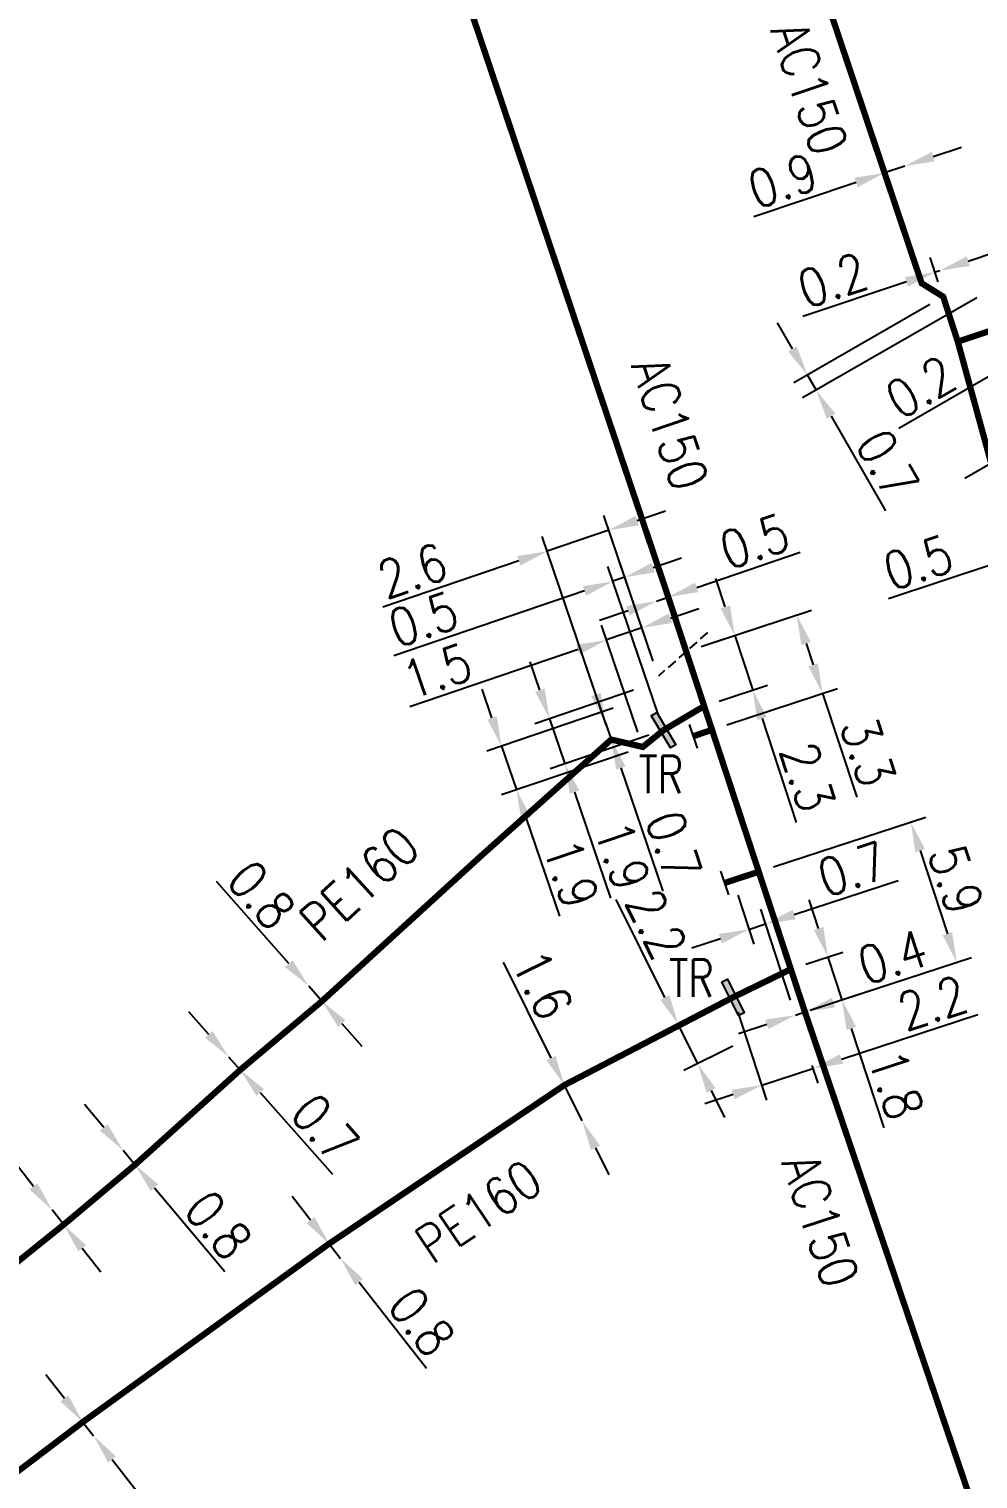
# Model space of a CAD drawing. Header units: millimetres. Extents: x 160996 to 162003, y 120996 to 122000.
# Drawn here: x 161355.5 to 161393.4, y 121522.3 to 121580.3 of the extents above; entities that cross this region are included whole.
import ezdxf
from ezdxf.enums import TextEntityAlignment as Align

# ---------------------------------------------------------------- set-up
doc = ezdxf.new("R2010")
doc.units = ezdxf.units.MM
doc.header["$PDMODE"] = 34
for name, pattern in [('DASHED', [19.05, 12.7, -6.35]), ('L_100_AP', [14, 10, -1.5, 1, -1.5]), ('L_25_AP', [2000, 1000, 1000]), ('L_25_PE', [2000, 1000, 1000])]:
    doc.linetypes.add(name, pattern=pattern)
doc.layers.get('0').update_dxf_attribs({"linetype": 'CONTINUOUS'})
doc.layers.get('Defpoints').update_dxf_attribs({"linetype": 'CONTINUOUS'})
for name, color, linetype in [('L_140', 3, 'CONTINUOUS'), ('L_150', 1, 'CONTINUOUS'), ('L_340', 7, 'CONTINUOUS')]:
    doc.layers.add(name, color=color, linetype=linetype)
doc.styles.get("Standard").update_dxf_attribs({"font": 'romans.shx', "width": 0.85})
doc.dimstyles.get("Standard").update_dxf_attribs({"dimtxt": 1.5, "dimasz": 1.2, "dimexe": 0.625, "dimexo": 0.625, "dimgap": 0.25, "dimtad": 1, "dimdec": 1, "dimzin": 0, "dimdsep": 46, "dimtxsty": 'Standard', "dimcen": -0.5, "dimadec": 0, "dimazin": 0, "dimtfac": 1, "dimtdec": 1, "dimtmove": 0, "dimatfit": 3, "dimfxl": 0, "dimtolj": 1, "dimtzin": 0, "dimarcsym": 0})

# ---------------------------------------------------------------- blocks, each defined once
blk = doc.blocks.new('*D266')
at = {"layer": 'Defpoints', "color": 0, "linetype": 'Continuous', "transparency": 16777216}
for p in [(161389.662, 121574.504), (161390.468, 121574.774), (161390.468, 121574.774)]:
    blk.add_point(p, dxfattribs=at)
at = {"layer": 'L_140', "color": 0, "linetype": 'Continuous', "lineweight": -2, "transparency": 16777216}
for p, q in [((161391.606, 121575.156), (161392.744, 121575.538)), ((161390.468, 121574.774), (161389.662, 121574.504)), ((161388.525, 121574.122), (161384.438, 121572.751))]:
    blk.add_line(p, q, dxfattribs=at)
at = {"layer": 'L_140', "color": 0, "linetype": 'Continuous', "transparency": 16777216}
for points in [[(161391.542, 121575.346), (161391.67, 121574.967), (161390.468, 121574.774)], [(161388.461, 121574.312), (161388.588, 121573.933), (161389.662, 121574.504)]]:
    blk.add_solid(points, dxfattribs=at)
at = {"layer": 'L_140', "color": 0, "linetype": 'Continuous', "transparency": 16777216, "insert": (161385.594, 121574.194), "char_height": 1.5, "attachment_point": 5, "rotation": 18.55006}
blk.add_mtext('\\A1;0.9', dxfattribs=at)
blk = doc.blocks.new('*D267')
at = {"layer": 'Defpoints', "color": 0, "linetype": 'Continuous', "transparency": 16777216}
for p in [(161391.87, 121570.596), (161391.87, 121570.596), (161392.009, 121569.554)]:
    blk.add_point(p, dxfattribs=at)
at = {"layer": 'L_140', "color": 0, "linetype": 'Continuous', "lineweight": -2, "transparency": 16777216}
for p, q in [((161393.008, 121570.978), (161394.146, 121571.36)), ((161391.81, 121570.146), (161391.482, 121571.125)), ((161391.87, 121570.596), (161391.681, 121570.533)), ((161390.543, 121570.151), (161386.399, 121568.76))]:
    blk.add_line(p, q, dxfattribs=at)
at = {"layer": 'L_140', "color": 0, "linetype": 'Continuous', "transparency": 16777216}
for points in [[(161392.944, 121571.168), (161393.072, 121570.788), (161391.87, 121570.596)], [(161390.48, 121570.34), (161390.607, 121569.961), (161391.681, 121570.533)]]:
    blk.add_solid(points, dxfattribs=at)
at = {"layer": 'L_140', "color": 0, "linetype": 'Continuous', "transparency": 16777216, "insert": (161387.584, 121570.213), "char_height": 1.5, "attachment_point": 5, "rotation": 18.55006}
blk.add_mtext('\\A1;0.2', dxfattribs=at)
blk = doc.blocks.new('*D272')
at = {"layer": 'Defpoints', "color": 0, "linetype": 'Continuous', "transparency": 16777216}
for p in [(161395.558, 121563.832), (161395.539, 121562.458), (161396.495, 121562.199)]:
    blk.add_point(p, dxfattribs=at)
at = {"layer": 'L_340', "color": 0, "linetype": 'Continuous', "lineweight": -2, "transparency": 16777216}
for p, q in [((161396.598, 121564.429), (161400.39, 121566.605)), ((161395.228, 121563), (161394.639, 121564.026)), ((161394.95, 121563.483), (161395.558, 121563.832)), ((161396.183, 121562.741), (161395.247, 121564.374)), ((161393.91, 121562.886), (161392.869, 121562.289))]:
    blk.add_line(p, q, dxfattribs=at)
at = {"layer": 'L_340', "color": 0, "linetype": 'Continuous', "transparency": 16777216}
for points in [[(161396.499, 121564.603), (161396.698, 121564.256), (161395.558, 121563.832)], [(161393.81, 121563.06), (161394.009, 121562.713), (161394.95, 121563.483)]]:
    blk.add_solid(points, dxfattribs=at)
at = {"layer": 'L_340', "color": 0, "linetype": 'Continuous', "transparency": 16777216, "insert": (161398.517, 121566.683), "char_height": 1.5, "attachment_point": 5, "rotation": 29.84938}
blk.add_mtext('\\A1;0.7', dxfattribs=at)
blk = doc.blocks.new('*D273')
at = {"layer": 'Defpoints', "color": 0, "linetype": 'Continuous', "transparency": 16777216}
for p in [(161395.107, 121559.229), (161395.582, 121559.386), (161395.582, 121559.386)]:
    blk.add_point(p, dxfattribs=at)
at = {"layer": 'L_140', "color": 0, "linetype": 'Continuous', "lineweight": -2, "transparency": 16777216}
for p, q in [((161396.721, 121559.763), (161397.86, 121560.14)), ((161395.582, 121559.386), (161395.107, 121559.229)), ((161393.968, 121558.852), (161389.818, 121557.478))]:
    blk.add_line(p, q, dxfattribs=at)
at = {"layer": 'L_140', "color": 0, "linetype": 'Continuous', "transparency": 16777216}
for points in [[(161396.658, 121559.953), (161396.784, 121559.573), (161395.582, 121559.386)], [(161393.905, 121559.041), (161394.03, 121558.662), (161395.107, 121559.229)]]:
    blk.add_solid(points, dxfattribs=at)
at = {"layer": 'L_140', "color": 0, "linetype": 'Continuous', "transparency": 16777216, "insert": (161391.009, 121558.925), "char_height": 1.5, "attachment_point": 5, "rotation": 18.31735}
blk.add_mtext('\\A1;0.5', dxfattribs=at)
blk = doc.blocks.new('*D303')
at = {"layer": 'Defpoints', "color": 0, "linetype": 'Continuous', "transparency": 16777216}
for p in [(161379.276, 121558.339), (161380.62, 121554.387), (161380.826, 121552.228)]:
    blk.add_point(p, dxfattribs=at)
at = {"layer": 'L_340', "color": 0, "linetype": 'Continuous', "lineweight": -2, "transparency": 16777216}
for p, q in [((161380.624, 121552.82), (161378.601, 121558.77)), ((161380.418, 121554.979), (161379.075, 121558.931)), ((161380.412, 121558.725), (161381.548, 121559.112)), ((161379.276, 121558.339), (161378.803, 121558.178)), ((161377.666, 121557.792), (161370.048, 121555.201))]:
    blk.add_line(p, q, dxfattribs=at)
at = {"layer": 'L_340', "color": 0, "linetype": 'Continuous', "transparency": 16777216}
for points in [[(161380.348, 121558.915), (161380.476, 121558.536), (161379.276, 121558.339)], [(161377.602, 121557.981), (161377.731, 121557.602), (161378.803, 121558.178)]]:
    blk.add_solid(points, dxfattribs=at)
at = {"layer": 'L_340', "color": 0, "linetype": 'Continuous', "transparency": 16777216, "insert": (161371.227, 121556.658), "char_height": 1.5, "attachment_point": 5, "rotation": 18.78059}
blk.add_mtext('\\A1;0.5', dxfattribs=at)
blk = doc.blocks.new('*D304')
at = {"layer": 'Defpoints', "color": 0, "linetype": 'Continuous', "transparency": 16777216}
for p in [(161380.214, 121554.027), (161376.27, 121552.686), (161380.826, 121552.228)]:
    blk.add_point(p, dxfattribs=at)
at = {"layer": 'L_340', "color": 0, "linetype": 'Continuous', "lineweight": -2, "transparency": 16777216}
for p, q in [((161375.884, 121553.822), (161375.497, 121554.958)), ((161379.622, 121553.826), (161375.678, 121552.485)), ((161376.27, 121552.686), (161376.882, 121550.887)), ((161380.234, 121552.027), (161376.29, 121550.686)), ((161377.268, 121549.751), (161378.711, 121545.507))]:
    blk.add_line(p, q, dxfattribs=at)
at = {"layer": 'L_340', "color": 0, "linetype": 'Continuous', "transparency": 16777216}
for points in [[(161376.073, 121553.886), (161375.694, 121553.758), (161376.27, 121552.686)], [(161377.457, 121549.815), (161377.079, 121549.687), (161376.882, 121550.887)]]:
    blk.add_solid(points, dxfattribs=at)
at = {"layer": 'L_340', "color": 0, "linetype": 'Continuous', "transparency": 16777216, "insert": (161379.186, 121547.215), "char_height": 1.5, "attachment_point": 5, "rotation": 288.78059}
blk.add_mtext('\\A1;1.9', dxfattribs=at)
blk = doc.blocks.new('*D305')
at = {"layer": 'Defpoints', "color": 0, "linetype": 'Continuous', "transparency": 16777216}
for p in [(161379.964, 121556.315), (161380.62, 121554.387), (161379.998, 121551.556)]:
    blk.add_point(p, dxfattribs=at)
at = {"layer": 'L_150', "color": 0, "linetype": 'Continuous', "lineweight": -2, "transparency": 16777216}
for p, q in [((161380.418, 121554.979), (161379.763, 121556.907)), ((161381.1, 121556.701), (161382.236, 121557.088)), ((161379.797, 121552.147), (161378.343, 121556.424)), ((161379.964, 121556.315), (161378.544, 121555.832)), ((161377.408, 121555.446), (161370.681, 121553.158))]:
    blk.add_line(p, q, dxfattribs=at)
at = {"layer": 'L_150', "color": 0, "linetype": 'Continuous', "transparency": 16777216}
for points in [[(161381.036, 121556.891), (161381.165, 121556.512), (161379.964, 121556.315)], [(161377.344, 121555.635), (161377.472, 121555.256), (161378.544, 121555.832)]]:
    blk.add_solid(points, dxfattribs=at)
at = {"layer": 'L_150', "color": 0, "linetype": 'Continuous', "transparency": 16777216, "insert": (161371.775, 121554.586), "char_height": 1.5, "attachment_point": 5, "rotation": 18.78059}
blk.add_mtext('\\A1;1.5', dxfattribs=at)
blk = doc.blocks.new('*D306')
at = {"layer": 'Defpoints', "color": 0, "linetype": 'Continuous', "transparency": 16777216}
for p in [(161379.403, 121553.307), (161374.351, 121551.589), (161379.998, 121551.556)]:
    blk.add_point(p, dxfattribs=at)
at = {"layer": 'L_150', "color": 0, "linetype": 'Continuous', "lineweight": -2, "transparency": 16777216}
for p, q in [((161373.964, 121552.725), (161373.578, 121553.861)), ((161378.811, 121553.106), (161373.759, 121551.388)), ((161374.351, 121551.589), (161374.946, 121549.838)), ((161379.407, 121551.354), (161374.355, 121549.636)), ((161375.333, 121548.702), (161376.662, 121544.793))]:
    blk.add_line(p, q, dxfattribs=at)
at = {"layer": 'L_150', "color": 0, "linetype": 'Continuous', "transparency": 16777216}
for points in [[(161374.154, 121552.79), (161373.775, 121552.661), (161374.351, 121551.589)], [(161375.522, 121548.766), (161375.143, 121548.637), (161374.946, 121549.838)]]:
    blk.add_solid(points, dxfattribs=at)
at = {"layer": 'L_150', "color": 0, "linetype": 'Continuous', "transparency": 16777216, "insert": (161377.137, 121546.501), "char_height": 1.5, "attachment_point": 5, "rotation": 288.78059}
blk.add_mtext('\\A1;1.9', dxfattribs=at)
blk = doc.blocks.new('*D307')
at = {"layer": 'Defpoints', "color": 0, "linetype": 'Continuous', "transparency": 16777216}
for p in [(161378.637, 121560.218), (161380.62, 121554.387), (161378.736, 121551.852)]:
    blk.add_point(p, dxfattribs=at)
at = {"layer": 'L_150', "color": 0, "linetype": 'Continuous', "lineweight": -2, "transparency": 16777216}
for p, q in [((161379.773, 121560.604), (161380.909, 121560.991)), ((161380.418, 121554.979), (161378.436, 121560.81)), ((161378.534, 121552.444), (161375.974, 121559.973)), ((161378.637, 121560.218), (161376.175, 121559.381)), ((161375.039, 121558.995), (161369.608, 121557.148))]:
    blk.add_line(p, q, dxfattribs=at)
at = {"layer": 'L_150', "color": 0, "linetype": 'Continuous', "transparency": 16777216}
for points in [[(161379.709, 121560.794), (161379.837, 121560.415), (161378.637, 121560.218)], [(161374.975, 121559.184), (161375.104, 121558.805), (161376.175, 121559.381)]]:
    blk.add_solid(points, dxfattribs=at)
at = {"layer": 'L_150', "color": 0, "linetype": 'Continuous', "transparency": 16777216, "insert": (161370.787, 121558.605), "char_height": 1.5, "attachment_point": 5, "rotation": 18.78059}
blk.add_mtext('\\A1;2.6', dxfattribs=at)
blk = doc.blocks.new('*D308')
at = {"layer": 'Defpoints', "color": 0, "linetype": 'Continuous', "transparency": 16777216}
for p in [(161378.51, 121552.515), (161378.51, 121552.515), (161378.736, 121551.852)]:
    blk.add_point(p, dxfattribs=at)
at = {"layer": 'L_150', "color": 0, "linetype": 'Continuous', "lineweight": -2, "transparency": 16777216}
for p, q in [((161378.124, 121553.651), (161377.737, 121554.787)), ((161378.51, 121552.515), (161378.736, 121551.852)), ((161379.122, 121550.716), (161380.798, 121545.787))]:
    blk.add_line(p, q, dxfattribs=at)
at = {"layer": 'L_150', "color": 0, "linetype": 'Continuous', "transparency": 16777216}
for points in [[(161378.313, 121553.715), (161377.934, 121553.587), (161378.51, 121552.515)], [(161379.311, 121550.78), (161378.933, 121550.652), (161378.736, 121551.852)]]:
    blk.add_solid(points, dxfattribs=at)
at = {"layer": 'L_150', "color": 0, "linetype": 'Continuous', "transparency": 16777216, "insert": (161381.234, 121547.61), "char_height": 1.5, "attachment_point": 5, "rotation": 288.78059}
blk.add_mtext('\\A1;0.7', dxfattribs=at)
blk = doc.blocks.new('*D309')
at = {"layer": 'Defpoints', "color": 0, "linetype": 'Continuous', "transparency": 16777216}
for p in [(161381.016, 121557.547), (161380.542, 121557.386), (161380.542, 121557.386)]:
    blk.add_point(p, dxfattribs=at)
at = {"layer": 'L_150', "color": 0, "linetype": 'Continuous', "lineweight": -2, "transparency": 16777216}
for p, q in [((161382.152, 121557.933), (161386.29, 121559.34)), ((161380.542, 121557.386), (161381.016, 121557.547)), ((161379.406, 121556.999), (161378.27, 121556.613))]:
    blk.add_line(p, q, dxfattribs=at)
at = {"layer": 'L_150', "color": 0, "linetype": 'Continuous', "transparency": 16777216}
for points in [[(161382.087, 121558.122), (161382.216, 121557.744), (161381.016, 121557.547)], [(161379.342, 121557.189), (161379.471, 121556.81), (161380.542, 121557.386)]]:
    blk.add_solid(points, dxfattribs=at)
at = {"layer": 'L_150', "color": 0, "linetype": 'Continuous', "transparency": 16777216, "insert": (161384.467, 121559.776), "char_height": 1.5, "attachment_point": 5, "rotation": 18.78059}
blk.add_mtext('\\A1;0.5', dxfattribs=at)
blk = doc.blocks.new('*D310')
at = {"layer": 'Defpoints', "color": 0, "linetype": 'Continuous', "transparency": 16777216}
for p in [(161386.099, 121540.837), (161386.099, 121540.837), (161386.479, 121540.962)]:
    blk.add_point(p, dxfattribs=at)
at = {"layer": 'L_150', "color": 0, "linetype": 'Continuous', "lineweight": -2, "transparency": 16777216}
for p, q in [((161387.62, 121541.335), (161391.832, 121542.715)), ((161386.099, 121540.837), (161386.479, 121540.962)), ((161384.959, 121540.464), (161383.818, 121540.09))]:
    blk.add_line(p, q, dxfattribs=at)
at = {"layer": 'L_150', "color": 0, "linetype": 'Continuous', "transparency": 16777216}
for points in [[(161387.557, 121541.525), (161387.682, 121541.145), (161386.479, 121540.962)], [(161384.896, 121540.654), (161385.021, 121540.274), (161386.099, 121540.837)]]:
    blk.add_solid(points, dxfattribs=at)
at = {"layer": 'L_150', "color": 0, "linetype": 'Continuous', "transparency": 16777216, "insert": (161389.985, 121543.162), "char_height": 1.5, "attachment_point": 5, "rotation": 18.13307}
blk.add_mtext('\\A1;0.4', dxfattribs=at)
blk = doc.blocks.new('*D311')
at = {"layer": 'Defpoints', "color": 0, "linetype": 'Continuous', "transparency": 16777216}
for p in [(161386.15, 121556.83), (161381.731, 121555.374), (161382.764, 121552.24)]:
    blk.add_point(p, dxfattribs=at)
at = {"layer": 'L_150', "color": 0, "linetype": 'Continuous', "lineweight": -2, "transparency": 16777216}
for p, q in [((161382.325, 121555.569), (161386.744, 121557.025)), ((161386.526, 121555.69), (161386.808, 121554.835)), ((161383.358, 121552.435), (161387.777, 121553.891)), ((161387.183, 121553.695), (161388.551, 121549.543))]:
    blk.add_line(p, q, dxfattribs=at)
at = {"layer": 'L_150', "color": 0, "linetype": 'Continuous', "transparency": 16777216}
for points in [[(161386.716, 121555.752), (161386.336, 121555.627), (161386.15, 121556.83)], [(161386.997, 121554.898), (161386.618, 121554.773), (161387.183, 121553.695)]]:
    blk.add_solid(points, dxfattribs=at)
at = {"layer": 'L_150', "color": 0, "linetype": 'Continuous', "transparency": 16777216, "insert": (161389.004, 121551.362), "char_height": 1.5, "attachment_point": 5, "rotation": 288.2333}
blk.add_mtext('\\A1;3.3', dxfattribs=at)
blk = doc.blocks.new('*D312')
at = {"layer": 'Defpoints', "color": 0, "linetype": 'Continuous', "transparency": 16777216}
for p in [(161383.671, 121556.013), (161381.731, 121555.374), (161382.451, 121553.189)]:
    blk.add_point(p, dxfattribs=at)
at = {"layer": 'L_150', "color": 0, "linetype": 'Continuous', "lineweight": -2, "transparency": 16777216}
for p, q in [((161383.296, 121557.153), (161382.92, 121558.292)), ((161382.325, 121555.569), (161384.265, 121556.208)), ((161383.671, 121556.013), (161384.391, 121553.828)), ((161383.045, 121553.385), (161384.984, 121554.024)), ((161384.766, 121552.689), (161386.134, 121548.537))]:
    blk.add_line(p, q, dxfattribs=at)
at = {"layer": 'L_150', "color": 0, "linetype": 'Continuous', "transparency": 16777216}
for points in [[(161383.485, 121557.215), (161383.106, 121557.09), (161383.671, 121556.013)], [(161384.956, 121552.751), (161384.576, 121552.626), (161384.391, 121553.828)]]:
    blk.add_solid(points, dxfattribs=at)
at = {"layer": 'L_150', "color": 0, "linetype": 'Continuous', "transparency": 16777216, "insert": (161386.588, 121550.356), "char_height": 1.5, "attachment_point": 5, "rotation": 288.2333}
blk.add_mtext('\\A1;2.3', dxfattribs=at)
blk = doc.blocks.new('*D313')
at = {"layer": 'Defpoints', "color": 0, "linetype": 'Continuous', "transparency": 16777216}
for p in [(161366.642, 121541.993), (161366.642, 121541.993), (161367.171, 121541.394)]:
    blk.add_point(p, dxfattribs=at)
at = {"layer": 'L_150', "color": 0, "linetype": 'Continuous', "lineweight": -2, "transparency": 16777216}
for p, q in [((161365.848, 121542.893), (161362.955, 121546.171)), ((161367.11, 121542.407), (161367.11, 121542.407)), ((161367.171, 121541.394), (161366.642, 121541.993)), ((161367.64, 121541.807), (161367.64, 121541.807)), ((161367.965, 121540.494), (161368.759, 121539.594))]:
    blk.add_line(p, q, dxfattribs=at)
at = {"layer": 'L_150', "color": 0, "linetype": 'Continuous', "transparency": 16777216}
for points in [[(161365.998, 121543.026), (161365.698, 121542.761), (161366.642, 121541.993)], [(161368.115, 121540.626), (161367.815, 121540.361), (161367.171, 121541.394)]]:
    blk.add_solid(points, dxfattribs=at)
at = {"layer": 'L_150', "color": 0, "linetype": 'Continuous', "transparency": 16777216, "insert": (161364.754, 121545.644), "char_height": 1.5, "attachment_point": 5, "rotation": 311.4229}
blk.add_mtext('\\A1;0.8', dxfattribs=at)
blk = doc.blocks.new('*D314')
at = {"layer": 'Defpoints', "color": 0, "linetype": 'Continuous', "transparency": 16777216}
for p in [(161363.44, 121539.169), (161363.44, 121539.169), (161363.904, 121538.645)]:
    blk.add_point(p, dxfattribs=at)
at = {"layer": 'L_150', "color": 0, "linetype": 'Continuous', "lineweight": -2, "transparency": 16777216}
for p, q in [((161362.645, 121540.067), (161361.849, 121540.966)), ((161363.44, 121539.169), (161363.904, 121538.645)), ((161364.7, 121537.746), (161367.598, 121534.474))]:
    blk.add_line(p, q, dxfattribs=at)
at = {"layer": 'L_150', "color": 0, "linetype": 'Continuous', "transparency": 16777216}
for points in [[(161362.795, 121540.2), (161362.495, 121539.935), (161363.44, 121539.169)], [(161364.85, 121537.879), (161364.55, 121537.614), (161363.904, 121538.645)]]:
    blk.add_solid(points, dxfattribs=at)
at = {"layer": 'L_150', "color": 0, "linetype": 'Continuous', "transparency": 16777216, "insert": (161367.295, 121536.324), "char_height": 1.5, "attachment_point": 5, "rotation": 311.52436}
blk.add_mtext('\\A1;0.7', dxfattribs=at)
blk = doc.blocks.new('*D315')
at = {"layer": 'Defpoints', "color": 0, "linetype": 'Continuous', "transparency": 16777216}
for p in [(161359.218, 121535.43), (161359.218, 121535.43), (161359.701, 121534.856)]:
    blk.add_point(p, dxfattribs=at)
at = {"layer": 'L_150', "color": 0, "linetype": 'Continuous', "lineweight": -2, "transparency": 16777216}
for p, q in [((161358.446, 121536.349), (161357.675, 121537.268)), ((161359.218, 121535.43), (161359.701, 121534.856)), ((161360.472, 121533.937), (161363.284, 121530.59))]:
    blk.add_line(p, q, dxfattribs=at)
at = {"layer": 'L_150', "color": 0, "linetype": 'Continuous', "transparency": 16777216}
for points in [[(161358.6, 121536.478), (161358.293, 121536.221), (161359.218, 121535.43)], [(161360.625, 121534.066), (161360.319, 121533.808), (161359.701, 121534.856)]]:
    blk.add_solid(points, dxfattribs=at)
at = {"layer": 'L_150', "color": 0, "linetype": 'Continuous', "transparency": 16777216, "insert": (161363.03, 121532.447), "char_height": 1.5, "attachment_point": 5, "rotation": 310.02557}
blk.add_mtext('\\A1;0.8', dxfattribs=at)
blk = doc.blocks.new('L_340_07')
at = {"color": 0, "linetype": 'Continuous', "const_width": 0.25, "flags": 128}
blk.add_lwpolyline([(0, 0), (0.35, 0)], dxfattribs=at)
at = {"color": 0, "linetype": 'Continuous', "flags": 128}
blk.add_lwpolyline([(0.35, -0.5), (0.35, 0.5)], dxfattribs=at)
at = {"color": 0, "linetype": 'Continuous', "width": 0.75, "flags": 3}
for tag, p in [('DEF_LEG', (0.723, -3.465)), ('DEF_COUP', (0.723, -5.965)), ('DEF_TYPE', (0.723, -8.465))]:
    blk.add_attdef(tag, text='', height=1.2, dxfattribs=at).set_placement(p, align=Align.MIDDLE)
blk = doc.blocks.new('L_340_19')
at = {"linetype": 'Continuous'}
blk.add_hatch(color=0, dxfattribs=at).paths.add_polyline_path([(0.125, 0.75), (-0.125, 0.75), (-0.125, -0.75), (0.125, -0.75)])
at = {"color": 0, "linetype": 'Continuous'}
blk.add_lwpolyline([(-0.125, 0.75), (0.125, 0.75), (0.125, -0.75), (-0.125, -0.75)], close=True, dxfattribs=at)
at = {"color": 0, "linetype": 'Continuous', "width": 0.75}
for tag, height, flags, p in [('TR', 1, 8, (0, 1.981)), ('DEF_LEG', 1.2, 3, (0, -5)), ('DEF_COUP', 1.2, 3, (0, -7.5)), ('DEF_TYPE', 1.2, 3, (0, -10))]:
    blk.add_attdef(tag, text='', height=height, dxfattribs=dict(at, flags=flags)).set_placement(p, align=Align.MIDDLE)
blk = doc.blocks.new('*D316')
at = {"layer": 'Defpoints', "color": 0, "linetype": 'Continuous', "transparency": 16777216}
for p in [(161384.633, 121546.566), (161392.548, 121542.949), (161386.099, 121540.837)]:
    blk.add_point(p, dxfattribs=at)
at = {"layer": 'L_150', "color": 0, "linetype": 'Continuous', "lineweight": -2, "transparency": 16777216}
for p, q in [((161385.227, 121546.76), (161391.306, 121548.751)), ((161391.085, 121547.416), (161392.174, 121544.09)), ((161386.693, 121541.032), (161393.142, 121543.144))]:
    blk.add_line(p, q, dxfattribs=at)
at = {"layer": 'L_150', "color": 0, "linetype": 'Continuous', "transparency": 16777216}
for points in [[(161391.275, 121547.478), (161390.895, 121547.354), (161390.712, 121548.556)], [(161392.364, 121544.152), (161391.984, 121544.027), (161392.548, 121542.949)]]:
    blk.add_solid(points, dxfattribs=at)
at = {"layer": 'L_150', "color": 0, "linetype": 'Continuous', "transparency": 16777216, "insert": (161392.517, 121546.256), "char_height": 1.5, "attachment_point": 5, "rotation": 288.13307}
blk.add_mtext('\\A1;5.9', dxfattribs=at)
blk = doc.blocks.new('*D317')
at = {"layer": 'Defpoints', "color": 0, "linetype": 'Continuous', "transparency": 16777216}
for p in [(161383.598, 121546.227), (161384.906, 121544.481), (161386.099, 121540.837)]:
    blk.add_point(p, dxfattribs=at)
at = {"layer": 'L_340', "color": 0, "linetype": 'Continuous', "lineweight": -2, "transparency": 16777216}
for p, q in [((161386.046, 121544.855), (161390.2, 121546.215)), ((161383.792, 121545.633), (161384.435, 121543.669)), ((161385.904, 121541.431), (161384.711, 121545.075)), ((161384.24, 121544.263), (161384.906, 121544.481)), ((161383.1, 121543.89), (161381.96, 121543.516))]:
    blk.add_line(p, q, dxfattribs=at)
at = {"layer": 'L_340', "color": 0, "linetype": 'Continuous', "transparency": 16777216}
for points in [[(161385.984, 121545.045), (161386.108, 121544.665), (161384.906, 121544.481)], [(161383.038, 121544.08), (161383.162, 121543.7), (161384.24, 121544.263)]]:
    blk.add_solid(points, dxfattribs=at)
at = {"layer": 'L_340', "color": 0, "linetype": 'Continuous', "transparency": 16777216, "insert": (161388.382, 121546.672), "char_height": 1.5, "attachment_point": 5, "rotation": 18.13307}
blk.add_mtext('\\A1;0.7', dxfattribs=at)
blk = doc.blocks.new('*D318')
at = {"layer": 'Defpoints', "color": 0, "linetype": 'Continuous', "transparency": 16777216}
for p in [(161385.916, 121542.672), (161387.961, 121541.447), (161386.099, 121540.837)]:
    blk.add_point(p, dxfattribs=at)
at = {"layer": 'L_150', "color": 0, "linetype": 'Continuous', "lineweight": -2, "transparency": 16777216}
for p, q in [((161387.027, 121544.298), (161386.654, 121545.439)), ((161386.51, 121542.866), (161387.995, 121543.352)), ((161387.401, 121543.158), (161387.961, 121541.447)), ((161386.693, 121541.032), (161388.555, 121541.642)), ((161388.334, 121540.307), (161389.638, 121536.326))]:
    blk.add_line(p, q, dxfattribs=at)
at = {"layer": 'L_150', "color": 0, "linetype": 'Continuous', "transparency": 16777216}
for points in [[(161387.217, 121544.36), (161386.837, 121544.236), (161387.401, 121543.158)], [(161388.524, 121540.369), (161388.144, 121540.245), (161387.961, 121541.447)]]:
    blk.add_solid(points, dxfattribs=at)
at = {"layer": 'L_150', "color": 0, "linetype": 'Continuous', "transparency": 16777216, "insert": (161390.123, 121538.057), "char_height": 1.5, "attachment_point": 5, "rotation": 288.13307}
blk.add_mtext('\\A1;1.8', dxfattribs=at)
blk = doc.blocks.new('*D319')
at = {"layer": 'Defpoints', "color": 0, "linetype": 'Continuous', "transparency": 16777216}
for p in [(161376.862, 121538.037), (161377.573, 121536.604), (161377.573, 121536.604)]:
    blk.add_point(p, dxfattribs=at)
at = {"layer": 'L_150', "color": 0, "linetype": 'Continuous', "lineweight": -2, "transparency": 16777216}
for p, q in [((161376.328, 121539.112), (161374.425, 121542.946)), ((161377.573, 121536.604), (161376.862, 121538.037)), ((161378.107, 121535.529), (161378.64, 121534.455))]:
    blk.add_line(p, q, dxfattribs=at)
at = {"layer": 'L_150', "color": 0, "linetype": 'Continuous', "transparency": 16777216}
for points in [[(161376.507, 121539.201), (161376.149, 121539.023), (161376.862, 121538.037)], [(161378.286, 121535.618), (161377.928, 121535.441), (161377.573, 121536.604)]]:
    blk.add_solid(points, dxfattribs=at)
at = {"layer": 'L_150', "color": 0, "linetype": 'Continuous', "transparency": 16777216, "insert": (161375.985, 121542.052), "char_height": 1.5, "attachment_point": 5, "rotation": 296.40462}
blk.add_mtext('\\A1;1.6', dxfattribs=at)
blk = doc.blocks.new('*D320')
at = {"layer": 'Defpoints', "color": 0, "linetype": 'Continuous', "transparency": 16777216}
for p in [(161383.604, 121541.547), (161384.153, 121539.871), (161382.193, 121538.898)]:
    blk.add_point(p, dxfattribs=at)
at = {"layer": 'L_340', "color": 0, "linetype": 'Continuous', "lineweight": -2, "transparency": 16777216}
for p, q in [((161380.883, 121541.536), (161378.939, 121545.451)), ((161383.044, 121541.269), (161380.857, 121540.183)), ((161382.193, 121538.898), (161381.417, 121540.461)), ((161383.593, 121539.593), (161381.633, 121538.62)), ((161382.726, 121537.823), (161383.26, 121536.748))]:
    blk.add_line(p, q, dxfattribs=at)
at = {"layer": 'L_340', "color": 0, "linetype": 'Continuous', "transparency": 16777216}
for points in [[(161381.062, 121541.625), (161380.704, 121541.447), (161381.417, 121540.461)], [(161382.905, 121537.912), (161382.547, 121537.734), (161382.193, 121538.898)]]:
    blk.add_solid(points, dxfattribs=at)
at = {"layer": 'L_340', "color": 0, "linetype": 'Continuous', "transparency": 16777216, "insert": (161380.54, 121544.475), "char_height": 1.5, "attachment_point": 5, "rotation": 296.40462}
blk.add_mtext('\\A1;2.2', dxfattribs=at)
blk = doc.blocks.new('*D321')
at = {"layer": 'Defpoints', "color": 0, "linetype": 'Continuous', "transparency": 16777216}
for p in [(161367.456, 121531.697), (161367.918, 121531.106), (161367.918, 121531.106)]:
    blk.add_point(p, dxfattribs=at)
at = {"layer": 'L_150', "color": 0, "linetype": 'Continuous', "lineweight": -2, "transparency": 16777216}
for p, q in [((161366.717, 121532.642), (161365.977, 121533.587)), ((161367.456, 121531.697), (161367.918, 121531.106)), ((161368.657, 121530.161), (161371.35, 121526.717))]:
    blk.add_line(p, q, dxfattribs=at)
at = {"layer": 'L_150', "color": 0, "linetype": 'Continuous', "transparency": 16777216}
for points in [[(161366.874, 121532.765), (161366.559, 121532.519), (161367.456, 121531.697)], [(161368.815, 121530.284), (161368.5, 121530.038), (161367.918, 121531.106)]]:
    blk.add_solid(points, dxfattribs=at)
at = {"layer": 'L_150', "color": 0, "linetype": 'Continuous', "transparency": 16777216, "insert": (161371.161, 121528.582), "char_height": 1.5, "attachment_point": 5, "rotation": 308.02832}
blk.add_mtext('\\A1;0.8', dxfattribs=at)
blk = doc.blocks.new('*D322')
at = {"layer": 'Defpoints', "color": 0, "linetype": 'Continuous', "transparency": 16777216}
for p in [(161383.604, 121541.547), (161386.564, 121539.417), (161386.798, 121538.704)]:
    blk.add_point(p, dxfattribs=at)
at = {"layer": 'L_340', "color": 0, "linetype": 'Continuous', "lineweight": -2, "transparency": 16777216}
for p, q in [((161383.799, 121540.953), (161384.949, 121537.441)), ((161387.938, 121539.078), (161393.393, 121540.864)), ((161384.754, 121538.035), (161386.798, 121538.704)), ((161386.759, 121538.823), (161386.992, 121538.11)), ((161383.614, 121537.662), (161382.474, 121537.288))]:
    blk.add_line(p, q, dxfattribs=at)
at = {"layer": 'L_340', "color": 0, "linetype": 'Continuous', "transparency": 16777216}
for points in [[(161387.876, 121539.268), (161388, 121538.888), (161386.798, 121538.704)], [(161383.552, 121537.852), (161383.676, 121537.472), (161384.754, 121538.035)]]:
    blk.add_solid(points, dxfattribs=at)
at = {"layer": 'L_340', "color": 0, "linetype": 'Continuous', "transparency": 16777216, "insert": (161391.575, 121541.321), "char_height": 1.5, "attachment_point": 5, "rotation": 18.13307}
blk.add_mtext('\\A1;2.2', dxfattribs=at)
blk = doc.blocks.new('*D328')
at = {"layer": 'Defpoints', "color": 0, "linetype": 'Continuous', "transparency": 16777216}
for p in [(161393.888, 121569.827), (161392.009, 121569.554), (161386.925, 121565.819)]:
    blk.add_point(p, dxfattribs=at)
at = {"layer": 'L_140', "color": 0, "linetype": 'Continuous', "lineweight": -2, "transparency": 16777216}
for p, q in [((161391.468, 121569.242), (161386.034, 121566.113)), ((161393.346, 121569.516), (161386.384, 121565.507)), ((161385.977, 121567.465), (161385.378, 121568.505)), ((161386.576, 121566.425), (161386.925, 121565.819)), ((161387.524, 121564.779), (161389.705, 121560.99))]:
    blk.add_line(p, q, dxfattribs=at)
at = {"layer": 'L_140', "color": 0, "linetype": 'Continuous', "transparency": 16777216}
for points in [[(161386.15, 121567.565), (161385.804, 121567.365), (161386.576, 121566.425)], [(161387.697, 121564.879), (161387.351, 121564.679), (161386.925, 121565.819)]]:
    blk.add_solid(points, dxfattribs=at)
at = {"layer": 'L_140', "color": 0, "linetype": 'Continuous', "transparency": 16777216, "insert": (161389.781, 121562.864), "char_height": 1.5, "attachment_point": 5, "rotation": 299.93224}
blk.add_mtext('\\A1;0.7', dxfattribs=at)
blk = doc.blocks.new('*D330')
at = {"layer": 'Defpoints', "color": 0, "linetype": 'Continuous', "transparency": 16777216}
for p in [(161393.883, 121569.825), (161394.526, 121568.406), (161395.238, 121567.17)]:
    blk.add_point(p, dxfattribs=at)
at = {"layer": 'L_140', "color": 0, "linetype": 'Continuous', "lineweight": -2, "transparency": 16777216}
for p, q in [((161394.194, 121569.283), (161395.679, 121566.704)), ((161396.407, 121567.844), (161397.447, 121568.443)), ((161394.838, 121567.865), (161395.549, 121566.629)), ((161395.368, 121567.245), (161395.238, 121567.17)), ((161394.198, 121566.572), (161390.229, 121564.287))]:
    blk.add_line(p, q, dxfattribs=at)
at = {"layer": 'L_140', "color": 0, "linetype": 'Continuous', "transparency": 16777216}
for points in [[(161396.308, 121568.017), (161396.507, 121567.671), (161395.368, 121567.245)], [(161394.098, 121566.745), (161394.297, 121566.398), (161395.238, 121567.17)]]:
    blk.add_solid(points, dxfattribs=at)
at = {"layer": 'L_140', "color": 0, "linetype": 'Continuous', "transparency": 16777216, "insert": (161391.105, 121565.945), "char_height": 1.5, "attachment_point": 5, "rotation": 29.93224}
blk.add_mtext('\\A1;0.2', dxfattribs=at)
blk = doc.blocks.new('*D1491')
at = {"layer": 'Defpoints', "color": 0, "linetype": 'Continuous', "transparency": 16777216}
for p in [(161357.612, 121524.568), (161358.043, 121524.016), (161358.043, 121524.016)]:
    blk.add_point(p, dxfattribs=at)
at = {"layer": 'L_150', "color": 0, "linetype": 'Continuous', "lineweight": -2, "transparency": 16777216}
for p, q in [((161356.872, 121525.513), (161356.133, 121526.458)), ((161357.612, 121524.568), (161358.043, 121524.016)), ((161358.104, 121524.953), (161358.104, 121524.953)), ((161358.782, 121523.071), (161363.429, 121517.13))]:
    blk.add_line(p, q, dxfattribs=at)
at = {"layer": 'L_150', "color": 0, "linetype": 'Continuous', "transparency": 16777216}
for points in [[(161357.03, 121525.636), (161356.715, 121525.39), (161357.612, 121524.568)], [(161358.94, 121523.194), (161358.625, 121522.948), (161358.043, 121524.016)]]:
    blk.add_solid(points, dxfattribs=at)
at = {"layer": 'L_150', "color": 0, "linetype": 'Continuous', "transparency": 16777216, "insert": (161363.24, 121518.995), "char_height": 1.5, "attachment_point": 5, "rotation": 308.02873}
blk.add_mtext('\\A1;0.7', dxfattribs=at)
blk = doc.blocks.new('*D1505')
at = {"layer": 'Defpoints', "color": 0, "linetype": 'Continuous', "transparency": 16777216}
for p in [(161356.381, 121533.048), (161356.381, 121533.048), (161356.845, 121532.458)]:
    blk.add_point(p, dxfattribs=at)
at = {"layer": 'L_150', "color": 0, "linetype": 'Continuous', "lineweight": -2, "transparency": 16777216}
for p, q in [((161355.639, 121533.99), (161350.942, 121539.955)), ((161356.845, 121532.458), (161356.381, 121533.048)), ((161357.588, 121531.516), (161358.33, 121530.573))]:
    blk.add_line(p, q, dxfattribs=at)
at = {"layer": 'L_150', "color": 0, "linetype": 'Continuous', "transparency": 16777216}
for points in [[(161355.796, 121534.114), (161355.482, 121533.867), (161356.381, 121533.048)], [(161357.745, 121531.639), (161357.431, 121531.392), (161356.845, 121532.458)]]:
    blk.add_solid(points, dxfattribs=at)
at = {"layer": 'L_150', "color": 0, "linetype": 'Continuous', "transparency": 16777216, "insert": (161352.709, 121539.328), "char_height": 1.5, "attachment_point": 5, "rotation": 308.21807}
blk.add_mtext('\\A1;0.8', dxfattribs=at)

msp = doc.modelspace()

# ---------------------------------------------------------------- linework, layer by layer
at = {"layer": 'L_140', "linetype": 'L_100_AP', "const_width": 0.25, "flags": 128}
msp.add_lwpolyline([(161392.589, 121567.759), (161394.526, 121568.406), (161395.016, 121568.169), (161400.717, 121571.452), (161432.474, 121590.055), (161432.474, 121590.055), (161441.101, 121594.994), (161448.489, 121599.191), (161459.686, 121605.524), (161470.741, 121611.735), (161482.912, 121617.803), (161484.715, 121613.976), (161485.458, 121614.327), (161490.12, 121616.525), (161498.577, 121620.488), (161526.205, 121633.465), (161545.315, 121642.294), (161545.315, 121642.294), (161556.388, 121647.46), (161559.194, 121648.777), (161559.194, 121648.777), (161573.768, 121655.62), (161589.716, 121663.21), (161603.497, 121669.65), (161613.353, 121657.695), (161645.438, 121613.852), (161645.438, 121613.852), (161658.187, 121596.483), (161664.265, 121588.202), (161665.771, 121586.827)], dxfattribs=at)
at = {"layer": 'L_140', "linetype": 'L_100_AP', "const_width": 0.25}
msp.add_lwpolyline([(161361.84, 121644.147), (161368.019, 121631.427), (161375.67, 121614.548), (161377.377, 121610.671), (161380.373, 121603.081), (161386.955, 121582.561), (161389.662, 121574.504), (161391.144, 121570.096), (161392.009, 121569.554), (161392.589, 121567.759), (161394.248, 121561.717), (161395.107, 121559.229), (161395.689, 121556.994), (161397.042, 121552.437), (161399.404, 121545.402), (161410.187, 121512.306), (161421.822, 121477.187), (161426.588, 121462.832), (161426.588, 121462.832), (161433.692, 121441.719), (161435.78, 121436.382), (161438.963, 121433.954), (161439.344, 121433.664), (161441.419, 121433.92)], dxfattribs=at)
at = {"layer": 'L_150', "linetype": 'L_25_AP', "const_width": 0.25, "flags": 128}
for points in [[(161346.268, 121646.393), (161348.636, 121641.427), (161353.82, 121631.32), (161360.486, 121616.765), (161367.244, 121599.701), (161372.314, 121583.402), (161381.016, 121557.547), (161382.451, 121553.189), (161382.764, 121552.24), (161384.633, 121546.566), (161385.916, 121542.672), (161386.479, 121540.962), (161398.895, 121504.429), (161401.177, 121497.912), (161403.269, 121491.334), (161405.853, 121484.053), (161405.853, 121484.053), (161413.517, 121460.667), (161413.517, 121460.667), (161424.313, 121428.28), (161424.313, 121428.28), (161424.122, 121424.996), (161423.692, 121424.774)], [(161382.451, 121553.189), (161380.826, 121552.228)], [(161382.764, 121552.24), (161382.341, 121552.096)], [(161383.598, 121546.227), (161384.633, 121546.566)], [(161383.604, 121541.547), (161385.916, 121542.672)]]:
    msp.add_lwpolyline(points, dxfattribs=at)
at = {"layer": 'L_150', "color": 7, "linetype": 'DASHED', "ltscale": 0.03, "flags": 128}
msp.add_lwpolyline([(161382.581, 121556.128), (161380.62, 121554.387)], dxfattribs=at)
at = {"layer": 'L_150', "linetype": 'L_25_PE', "const_width": 0.25, "flags": 128}
for points in [[(161380.826, 121552.228), (161380.826, 121552.228), (161380.826, 121552.228), (161379.998, 121551.556), (161378.736, 121551.852), (161373.524, 121547.194), (161367.171, 121541.394), (161363.904, 121538.645), (161359.701, 121534.856), (161356.845, 121532.458), (161353.289, 121529.595), (161349.543, 121526.804), (161346.712, 121524.617), (161342.915, 121521.541), (161339.909, 121519.196), (161332.259, 121513.063), (161328.729, 121510.759), (161325.382, 121508.48), (161321.066, 121505.82), (161317.25, 121503.571), (161313.739, 121501.489), (161311.913, 121500.405), (161308.792, 121498.548), (161305.78, 121496.794), (161299.121, 121492.862), (161296.32, 121491.209), (161289.784, 121487.376), (161285.053, 121484.641), (161281.187, 121482.365), (161277.592, 121479.752), (161268.987, 121474.987), (161253.901, 121467.002), (161253.901, 121467.002), (161247.023, 121463.279), (161245.069, 121462.261), (161241.532, 121460.311), (161224.704, 121451.184), (161213.657, 121444.78), (161208.688, 121442.084), (161207.715, 121441.56), (161199.786, 121437.28), (161199.786, 121437.28), (161199.786, 121437.28), (161157.564, 121415.854), (161139.717, 121407.563), (161130.708, 121403.782), (161120.062, 121399.926), (161109.65, 121396.751), (161090.534, 121392.695), (161079.828, 121391.294), (161075.863, 121390.971), (161075.863, 121390.971)], [(161393.115, 121233.97), (161391.413, 121236.701), (161384.851, 121247.083), (161384.851, 121247.083), (161376.617, 121260.83), (161369.913, 121271.265), (161365.526, 121277.464), (161358.855, 121286.739), (161353.614, 121293.435), (161346.749, 121300.44), (161337.975, 121310.17), (161332.907, 121315.216), (161322.069, 121328.856), (161306.554, 121349.256), (161303.418, 121353.21), (161298.52, 121359.294), (161293.53, 121365.197), (161290.12, 121369.556), (161285.704, 121375.033), (161279.644, 121382.185), (161275.484, 121387.864), (161268.342, 121397.933), (161257.14, 121415.989), (161251.501, 121426.177), (161247.92, 121435.07), (161246.116, 121439.683), (161243.086, 121447.922), (161241.95, 121451.574), (161247.944, 121454.993), (161256.987, 121460.332), (161256.987, 121460.332), (161261.123, 121462.817), (161275.68, 121471.394), (161281.709, 121474.954), (161284.865, 121476.758), (161291.494, 121480.726), (161302.252, 121487.232), (161312.342, 121493.22), (161318.581, 121496.87), (161324.852, 121500.55), (161331.63, 121504.663), (161335.525, 121507.58), (161341.586, 121512.268), (161346.027, 121515.617), (161351.525, 121519.953), (161357.612, 121524.568), (161367.456, 121531.697), (161376.862, 121538.037), (161383.604, 121541.547), (161383.604, 121541.547), (161383.604, 121541.547)]]:
    msp.add_lwpolyline(points, dxfattribs=at)

# ---------------------------------------------------------------- block references
at = {"layer": 'L_340'}
ref = msp.add_blockref('L_340_19', (161380.826, 121552.228), dxfattribs=dict(at, rotation=30.5961031041298))
ref.add_attrib('TR', 'TR', dxfattribs={"layer": '0', "color": 0, "linetype": 'Continuous', "height": 1.5, "width": 0.75, "flags": 8}).set_placement((161380.719, 121550.455), align=Align.MIDDLE)
at = {"layer": 'L_340', "rotation": 198.7805889637961}
for p in [(161382.341, 121552.096), (161383.598, 121546.227)]:
    msp.add_blockref('L_340_07', p, dxfattribs=at)
at = {"layer": 'L_340'}
ref = msp.add_blockref('L_340_19', (161383.604, 121541.547), dxfattribs=dict(at, rotation=25.94001513358059))
ref.add_attrib('TR', 'TR', dxfattribs={"layer": '0', "color": 0, "linetype": 'Continuous', "height": 1.5, "width": 0.75, "flags": 8}).set_placement((161381.939, 121542.311), align=Align.MIDDLE)

# ---------------------------------------------------------------- texts
at = {"layer": 'L_140', "linetype": 'Continuous', "width": 0.85}
msp.add_text('AC150', height=1.5, rotation=288.57299, dxfattribs=at).set_placement((161385.087, 121580.208))
at = {"layer": 'L_150', "linetype": 'Continuous', "width": 0.85}
for s, rotation, p in [('AC150', 288.5692, (161379.51, 121566.802)), ('PE160', 42.39735, (161367.156, 121543.703)), ('PE160', 33.98453, (161371.58, 121530.843)), ('AC150', 288.5692, (161385.531, 121534.942))]:
    msp.add_text(s, height=1.5, rotation=rotation, dxfattribs=at).set_placement(p)

# ---------------------------------------------------------------- dimensions: what is measured, and where the dimension line sits
at = {"layer": 'L_140', "linetype": 'Continuous'}
for base, p1, p2, angle, picture, middle in [((161390.468, 121574.774), (161389.662, 121574.504), (161390.468, 121574.774), 198.55006, '*D266', (161385.913, 121573.246)), ((161391.87, 121570.596), (161392.009, 121569.554), (161391.87, 121570.596), 198.55006, '*D267', (161387.902, 121569.265)), ((161386.925, 121565.819), (161392.009, 121569.554), (161393.888, 121569.827), 119.93224, '*D328', (161388.914, 121562.365)), ((161395.238, 121567.17), (161393.883, 121569.825), (161394.526, 121568.406), 29.93224, '*D330', (161391.604, 121565.078)), ((161395.582, 121559.386), (161395.107, 121559.229), (161395.582, 121559.386), 198.31735, '*D273', (161391.323, 121557.976))]:
    dim = msp.add_linear_dim(base=base, p1=p1, p2=p2, angle=angle, dimstyle='Standard', dxfattribs=at)
    dim.commit()
    dim.dimension.update_dxf_attribs({"geometry": picture, "text_midpoint": middle, "dimtype": 160})
at = {"layer": 'L_150', "linetype": 'Continuous'}
for base, p1, p2, angle, picture, middle in [((161378.637, 121560.218), (161378.736, 121551.852), (161380.62, 121554.387), 198.78059, '*D307', (161371.109, 121557.658)), ((161380.542, 121557.386), (161381.016, 121557.547), (161380.542, 121557.386), 18.78059, '*D309', (161384.789, 121558.83)), ((161383.671, 121556.013), (161382.451, 121553.189), (161381.731, 121555.374), 288.2333, '*D312', (161385.638, 121550.043)), ((161379.964, 121556.315), (161379.998, 121551.556), (161380.62, 121554.387), 198.78059, '*D305', (161372.097, 121553.639)), ((161386.15, 121556.83), (161382.764, 121552.24), (161381.731, 121555.374), 288.2333, '*D311', (161388.055, 121551.049)), ((161378.51, 121552.515), (161378.736, 121551.852), (161378.51, 121552.515), 288.78059, '*D308', (161380.287, 121547.288)), ((161374.351, 121551.589), (161379.998, 121551.556), (161379.403, 121553.307), 288.78059, '*D306', (161376.19, 121546.179)), ((161392.548, 121542.949), (161384.633, 121546.566), (161386.099, 121540.837), 108.13307, '*D316', (161391.567, 121545.945)), ((161366.642, 121541.993), (161367.171, 121541.394), (161366.642, 121541.993), 311.4229, '*D313', (161364.005, 121544.982)), ((161387.961, 121541.447), (161385.916, 121542.672), (161386.099, 121540.837), 108.13307, '*D318', (161389.173, 121537.746)), ((161386.099, 121540.837), (161386.479, 121540.962), (161386.099, 121540.837), 18.13307, '*D310', (161390.296, 121542.212)), ((161377.573, 121536.604), (161376.862, 121538.037), (161377.573, 121536.604), 116.40462, '*D319', (161375.089, 121541.607)), ((161356.3813, 121533.0477), (161356.8453, 121532.4585), (161356.3813, 121533.0477), 308.21807, '*D1505', (161351.9234, 121538.709)), ((161363.44, 121539.169), (161363.904, 121538.645), (161363.44, 121539.169), 311.52436, '*D314', (161366.547, 121535.661)), ((161359.218, 121535.43), (161359.701, 121534.856), (161359.218, 121535.43), 310.02557, '*D315', (161362.264, 121531.804)), ((161367.918, 121531.106), (161367.456, 121531.697), (161367.918, 121531.106), 128.02832, '*D321', (161370.373, 121527.966)), ((161358.043, 121524.016), (161357.612, 121524.568), (161358.043, 121524.016), 128.02873, '*D1491', (161362.452, 121518.379))]:
    dim = msp.add_linear_dim(base=base, p1=p1, p2=p2, angle=angle, dimstyle='Standard', dxfattribs=at)
    dim.commit()
    dim.dimension.update_dxf_attribs({"geometry": picture, "text_midpoint": middle, "dimtype": 160})
at = {"layer": 'L_340', "linetype": 'Continuous'}
for base, p1, p2, angle, picture, middle in [((161395.558, 121563.832), (161395.539, 121562.458), (161396.495, 121562.199), 209.84938, '*D272', (161399.015, 121565.816)), ((161379.276, 121558.339), (161380.826, 121552.228), (161380.62, 121554.387), 198.78059, '*D303', (161371.549, 121555.711)), ((161376.27, 121552.686), (161380.826, 121552.228), (161380.214, 121554.027), 288.78059, '*D304', (161378.24, 121546.893)), ((161384.906, 121544.481), (161383.598, 121546.227), (161386.099, 121540.837), 198.13307, '*D317', (161388.693, 121545.722)), ((161386.797592, 121538.704226), (161383.604249, 121541.547024), (161386.564016, 121539.417456), 198.133069, '*D322', (161391.886521, 121540.370796))]:
    dim = msp.add_linear_dim(base=base, p1=p1, p2=p2, angle=angle, dimstyle='Standard', dxfattribs=at)
    dim.commit()
    dim.dimension.update_dxf_attribs({"geometry": picture, "text_midpoint": middle, "dimtype": 160})
dim = msp.add_linear_dim(base=(161382.193, 121538.898), p1=(161383.604, 121541.547), p2=(161384.153, 121539.871), angle=116.40462, text='2.2', dimstyle='Standard', dxfattribs=at)
dim.commit()
dim.dimension.update_dxf_attribs({"geometry": '*D320', "text_midpoint": (161379.644, 121544.031), "dimtype": 160})

doc.saveas('drawing.dxf')
